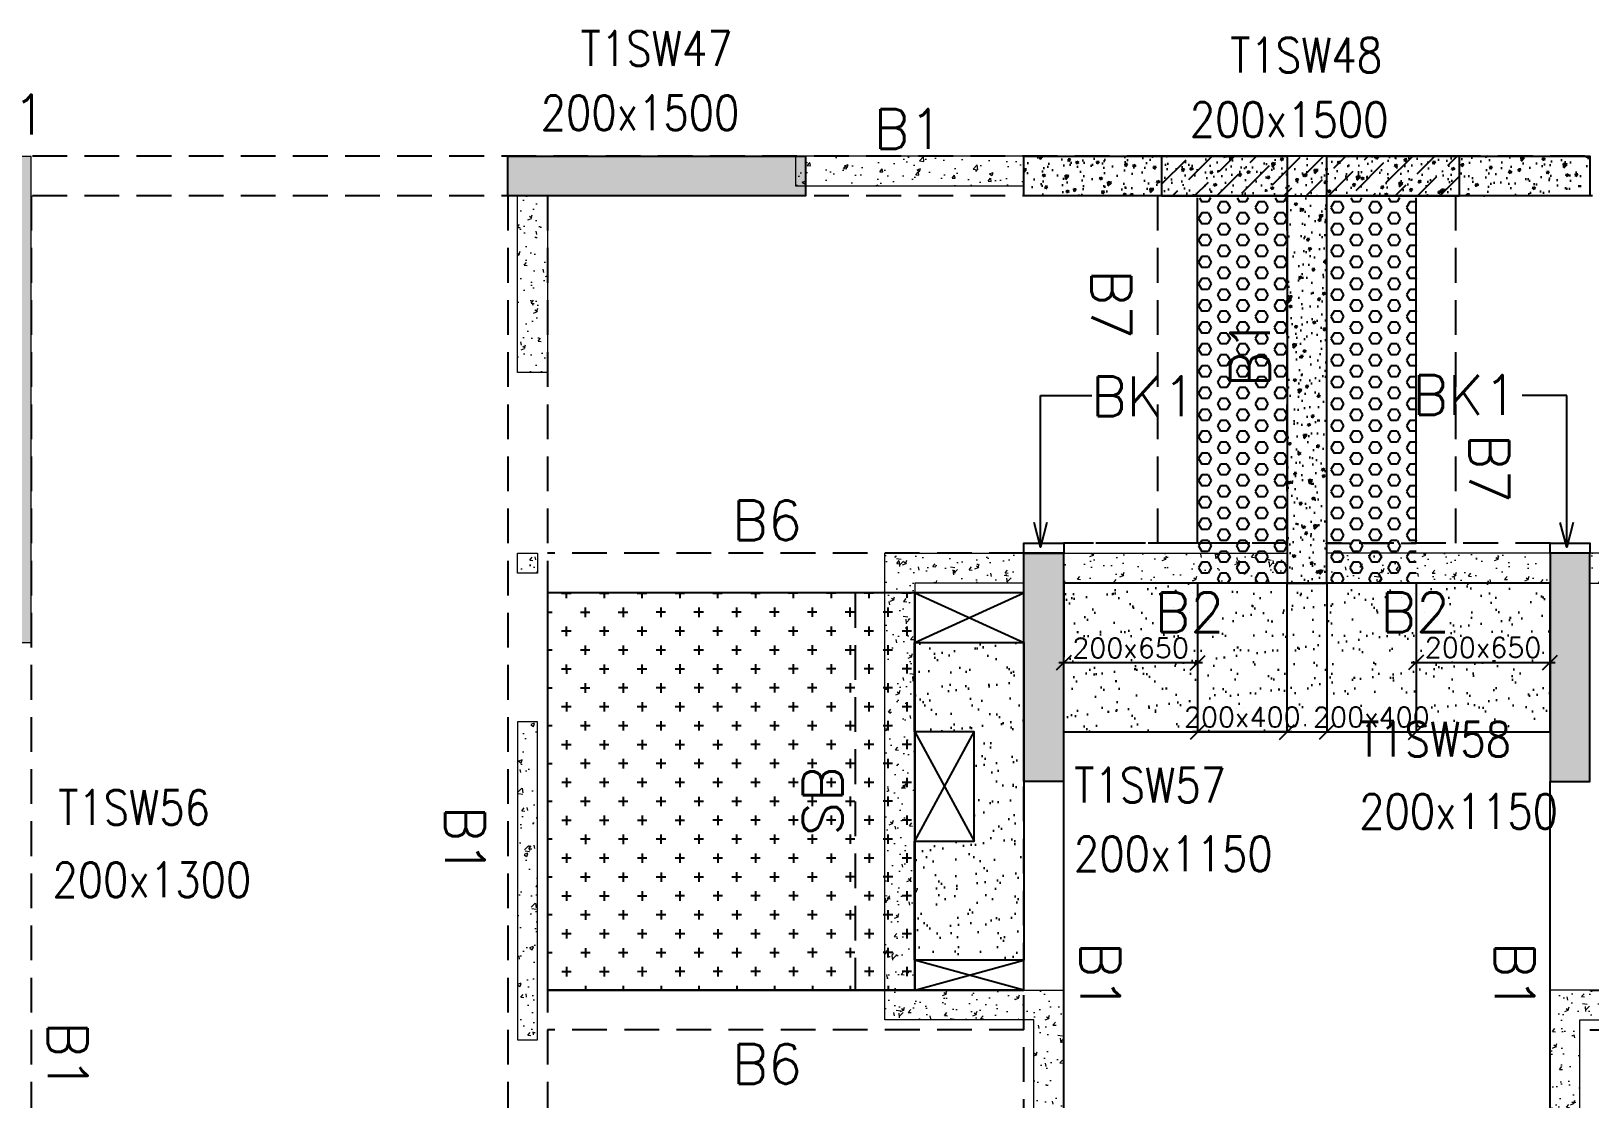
# Model space of a CAD drawing. Header units: millimetres. Extents: x 1078357 to 2594950, y -4969473 to -4636555.
# Drawn here: x 1947776 to 1955626, y -4666901 to -4661524 of the extents above; entities that cross this region are included whole.
import ezdxf

# ---------------------------------------------------------------- set-up
doc = ezdxf.new("R2010")
doc.units = ezdxf.units.MM
doc.header["$PDMODE"] = 35
for name, pattern in [('CONTINOUS', [0]), ('HIDDEN', [0.375, 0.25, -0.125]), ('New Retail block$0$CONTINOUS', [0])]:
    doc.linetypes.add(name, pattern=pattern)
doc.layers.get('0').update_dxf_attribs({"lineweight": 0})
doc.layers.get('Defpoints').update_dxf_attribs({"lineweight": 0})
for name, color, linetype, lineweight in [('A-_ANOTDIMA_D-', 6, 'Continuous', 13), ('COL. NO.', 30, 'Continuous', 25), ('COL. SIZE', 7, 'Continuous', 25), ('DIM', 9, 'Continuous', 25), ('HATCH', 8, 'Continuous', 30), ('RCC UPSTAND', 43, 'Continuous', 30), ('S-NON STR RCC WALL', 8, 'Continuous', 0)]:
    doc.layers.add(name, color=color, linetype=linetype, lineweight=lineweight)
for name, color, linetype in [('B-200x325', 201, 'HIDDEN'), ('B-200x375', 41, 'HIDDEN'), ('B-200x400', 44, 'HIDDEN'), ('B-200x650', 241, 'HIDDEN'), ('B-300xSLAB THK.', 151, 'Continuous'), ('BK1-200x650', 241, 'HIDDEN'), ('DC BEAM NO.', 7, 'Continuous'), ('DROP SLAB', 8, 'Continuous'), ('NON STR. RCC WALL', 6, 'Continuous'), ('S-COLUMN_SHEAR WALL', 1, 'Continuous'), ('S-PROJECTION', 54, 'New Retail block$0$CONTINOUS'), ('SLAB FOLD', 8, 'Continuous'), ('UP TO 10FRS', 30, 'Continuous')]:
    doc.layers.add(name, color=color, linetype=linetype)
doc.styles.add('Roman', font='romans')
doc.styles.add('ROMANS', font='romans.shx', dxfattribs={"width": 0.85})
doc.dimstyles.new('HARESH', dxfattribs={"dimtxt": 150, "dimasz": 75, "dimexe": 0, "dimexo": 0, "dimgap": 25, "dimtad": 1, "dimdec": 0, "dimdsep": 46, "dimtxsty": 'Roman', "dimblk": 'OBLIQUE', "dimcen": 225, "dimdle": 25, "dimclrd": 2, "dimclre": 2, "dimclrt": 7, "dimadec": 8, "dimazin": 1, "dimtfac": 1, "dimtdec": 0, "dimtmove": 0, "dimatfit": 0, "dimfxl": 1, "dimlwd": -1, "dimlwe": -1, "dimarcsym": 0})
pattern_1 = [(50, (-4410069.28, 23210408.14), (182.184669, -15.9390855), [19.05, -209.55]), (355, (-4410069.28, 23210408.14), (-35.2434214, 191.0568452), [15.24, -167.6405842]), (100.4514447, (-4410054.1, 23210406.81), (146.9412471, 175.1177519), [16.1900088, -178.0902446]), (46.1842, (-4410069.28, 23210458.94), (271.0790409, -42.042328), [28.575, -314.325]), (96.6355576, (-4410046.7, 23210455.44), (237.404134, 247.4261246), [24.2850231, -267.1356082]), (351.1841512, (-4410069.28, 23210458.94), (237.404134, 247.4261246), [22.859967, -251.459732]), (21, (-4410043.88, 23210446.24), (151.6143913, -102.2651982), [19.05, -209.55]), (326, (-4410043.88, 23210446.24), (61.8020283, 184.1879661), [15.24, -167.64]), (71.451445, (-4410031.24, 23210437.72), (213.4164193, 81.9227689), [16.1900088, -178.0899376]), (37.5, (-4410069.28, 23210408.14), (3.08860325, 84.55503887), [0, -165.608, 0, -170.18, 0, -168.275]), (7.5, (-4410069.28, 23210408.14), (66.8196625, 100.18057482), [0, -97.028, 0, -161.798, 0, -64.135]), (327.5, (-4410125.92, 23210408.14), (135.59059517, -5.728744), [0, -63.5, 0, -198.12, 0, -262.89]), (317.5, (-4410151.32, 23210408.14), (148.1291814, 25.42649103), [0, -82.55, 0, -131.572, 0, -186.69])]
pattern_2 = [(230, (4491520.72, -7868153.82), (-143.4520365, 12.550427), [15, -165]), (175, (4491520.72, -7868153.82), (27.7502667, -150.438427), [12, -132]), (280.4514445, (4491508.76, -7868152.78), (-115.7017693, -137.887998), [12.7480384, -140.2284224]), (226.1842, (4491520.72, -7868193.82), (-213.448266, 33.103856), [22.5, -247.5]), (276.6356355, (4491502.93, -7868191.06), (-186.932389, -194.82372), [19.122068, -210.342752]), (171.184164, (4491520.72, -7868193.82), (-186.932389, -194.82372), [18, -198]), (201, (4491500.72, -7868183.82), (-119.3814104, 80.523778), [15, -165]), (146, (4491500.72, -7868183.82), (-48.6630664, -145.030009), [12, -132]), (251.4514447, (4491490.77, -7868177.11), (-168.0444753, -64.5062306), [12.748038, -140.2284224]), (217.5, (4491520.72, -7868153.823), (-2.43197106, -66.57877077), [0, -130.4, 0, -134, 0, -132.5]), (187.5, (4491520.72, -7868153.82), (-52.6139075, -78.8823424), [0, -76.4, 0, -127.4, 0, -50.5]), (147.5, (4491565.32, -7868153.823), (-106.7644872, 4.51097435), [0, -50, 0, -156, 0, -207]), (137.5, (4491585.32, -7868153.82), (-116.6372339, -20.0209965), [0, -65, 0, -103.6, 0, -147])]
pattern_3 = [(180, (834801.65, 212820.39), (-7e-15, -54.99261315), [31.75, -63.5]), (300, (834801.65, 212820.39), (47.625, 27.4963066), [31.75, -63.5]), (240, (834769.9, 212820.39), (47.625, -27.4963066), [31.75, -63.5])]

# ---------------------------------------------------------------- blocks, each defined once
blk = doc.blocks.new('_Oblique')
at = {"color": 0, "linetype": 'ByBlock', "lineweight": -2}
blk.add_line((-0.5, -0.5), (0.5, 0.5), dxfattribs=at)
blk = doc.blocks.new('*D1484')
at = {"layer": 'Defpoints', "color": 0, "ltscale": 700, "transparency": 16777216}
for p in [(1953650.9, -4664303.8, 0), (1954101, -4664303.8, 0), (1953650.9, -4665053.8)]:
    blk.add_point(p, dxfattribs=at)
at = {"layer": 'DIM', "color": 2, "ltscale": 700, "transparency": 16777216}
for p, q in [((1953650.9, -4664303.8), (1953650.9, -4665053.8)), ((1954101, -4664303.8), (1954101, -4665053.8)), ((1954126, -4665053.8), (1953625.9, -4665053.8))]:
    blk.add_line(p, q, dxfattribs=at)
at = {"layer": 'DIM', "color": 2, "ltscale": 700, "transparency": 16777216, "xscale": 75, "yscale": 75, "zscale": 75, "rotation": 180}
blk.add_blockref('_Oblique', (1953650.9, -4665053.8), dxfattribs=at)
at = {"layer": 'DIM', "color": 2, "ltscale": 700, "transparency": 16777216, "xscale": 75, "yscale": 75, "zscale": 75}
blk.add_blockref('_Oblique', (1954101, -4665053.8), dxfattribs=at)
at = {"layer": 'DIM', "color": 7, "ltscale": 700, "transparency": 16777216, "insert": (1953875.9, -4664978.8), "char_height": 150, "attachment_point": 5, "style": 'Roman'}
blk.add_mtext('{\\H0.666667x;200x400}', dxfattribs=at)
blk = doc.blocks.new('*D1485')
at = {"layer": 'Defpoints', "color": 0, "ltscale": 700, "transparency": 16777216}
for p in [(1952976.2, -4664303.8, 0), (1953650.9, -4664303.8, 0), (1952976.2, -4664705.9)]:
    blk.add_point(p, dxfattribs=at)
at = {"layer": 'DIM', "color": 2, "ltscale": 700, "transparency": 16777216}
for p, q in [((1952976.2, -4664303.8), (1952976.2, -4664705.9)), ((1953650.9, -4664303.8), (1953650.9, -4664705.9)), ((1953675.9, -4664705.9), (1952951.2, -4664705.9))]:
    blk.add_line(p, q, dxfattribs=at)
at = {"layer": 'DIM', "color": 2, "ltscale": 700, "transparency": 16777216, "xscale": 75, "yscale": 75, "zscale": 75, "rotation": 180}
blk.add_blockref('_Oblique', (1952976.2, -4664705.9), dxfattribs=at)
at = {"layer": 'DIM', "color": 2, "ltscale": 700, "transparency": 16777216, "xscale": 75, "yscale": 75, "zscale": 75}
blk.add_blockref('_Oblique', (1953650.9, -4664705.9), dxfattribs=at)
at = {"layer": 'DIM', "color": 7, "ltscale": 700, "transparency": 16777216, "insert": (1953313.5, -4664630.9), "char_height": 150, "attachment_point": 5, "style": 'Roman'}
blk.add_mtext('{\\H0.666667x;200x650}', dxfattribs=at)
blk = doc.blocks.new('*D1486')
at = {"layer": 'Defpoints', "color": 0, "ltscale": 700, "transparency": 16777216}
for p in [(1954301, -4664303.8, 0), (1954751.1, -4664303.8, 0), (1954751.1, -4665053.8)]:
    blk.add_point(p, dxfattribs=at)
at = {"layer": 'DIM', "color": 2, "ltscale": 700, "transparency": 16777216}
for p, q in [((1954301, -4664303.8), (1954301, -4665053.8)), ((1954751.1, -4664303.8), (1954751.1, -4665053.8)), ((1954276, -4665053.8), (1954776.1, -4665053.8))]:
    blk.add_line(p, q, dxfattribs=at)
at = {"layer": 'DIM', "color": 2, "ltscale": 700, "transparency": 16777216, "xscale": 75, "yscale": 75, "zscale": 75, "rotation": 180}
blk.add_blockref('_Oblique', (1954301, -4665053.8), dxfattribs=at)
at = {"layer": 'DIM', "color": 2, "ltscale": 700, "transparency": 16777216, "xscale": 75, "yscale": 75, "zscale": 75}
blk.add_blockref('_Oblique', (1954751.1, -4665053.8), dxfattribs=at)
at = {"layer": 'DIM', "color": 7, "ltscale": 700, "transparency": 16777216, "insert": (1954526.1, -4664978.8), "char_height": 150, "attachment_point": 5, "style": 'Roman'}
blk.add_mtext('{\\H0.666667x;200x400}', dxfattribs=at)
blk = doc.blocks.new('*D1487')
at = {"layer": 'Defpoints', "color": 0, "ltscale": 700, "transparency": 16777216}
for p in [(1954751.1, -4664303.8, 0), (1955426, -4664303.8, 0), (1955426, -4664703.9)]:
    blk.add_point(p, dxfattribs=at)
at = {"layer": 'DIM', "color": 2, "ltscale": 700, "transparency": 16777216}
for p, q in [((1954751.1, -4664303.8), (1954751.1, -4664703.9)), ((1955426, -4664303.8), (1955426, -4664703.9)), ((1954726.1, -4664703.9), (1955451, -4664703.9))]:
    blk.add_line(p, q, dxfattribs=at)
at = {"layer": 'DIM', "color": 2, "ltscale": 700, "transparency": 16777216, "xscale": 75, "yscale": 75, "zscale": 75, "rotation": 180}
blk.add_blockref('_Oblique', (1954751.1, -4664703.9), dxfattribs=at)
at = {"layer": 'DIM', "color": 2, "ltscale": 700, "transparency": 16777216, "xscale": 75, "yscale": 75, "zscale": 75}
blk.add_blockref('_Oblique', (1955426, -4664703.9), dxfattribs=at)
at = {"layer": 'DIM', "color": 7, "ltscale": 700, "transparency": 16777216, "insert": (1955088.6, -4664628.9), "char_height": 150, "attachment_point": 5, "style": 'Roman'}
blk.add_mtext('{\\H0.666667x;200x650}', dxfattribs=at)
blk = doc.blocks.new('G$CD63B60BD')
at = {"layer": 'COL. NO.', "linetype": 'Continuous', "style": 'ROMANS', "width": 0.85}
for s, p in [('T1SW47', (21217.5, 7404.4, -320.4)), ('T1SW48', (24489.2, 7371.3, -320.4)), ('T1SW58', (25137.9, 3925.7, -320.4)), ('T1SW57', (23703.2, 3694.9, -320.4)), ('T1SW56', (18585.9, 3582.5, -320.4))]:
    blk.add_text(s, height=175, dxfattribs=at).set_placement(p)
at = {"layer": 'COL. SIZE', "linetype": 'Continuous', "style": 'ROMANS', "width": 0.85}
for s, p in [('200x1500', (21016.2, 7080.9, -320.4)), ('200x1500', (24285.2, 7046.4, -320.4)), ('200x1150', (25138.5, 3562.5, -320.4)), ('200x1150', (23701.8, 3348.7, -320.4)), ('200x1300', (18557.4, 3217.6, -320.4))]:
    blk.add_text(s, height=175, dxfattribs=at).set_placement(p)

msp = doc.modelspace()

# ---------------------------------------------------------------- hatches: boundary and pattern name
at = {"layer": 'DROP SLAB'}
h = msp.add_hatch(dxfattribs=at)
h.set_pattern_fill('CROSS', color=8, scale=15, angle=0.03079)
h.set_pattern_definition([(180.03079016, (-10112888.25, 46856656.11), (-95.19879988, -95.30117261), [47.625, -142.875]), (270.03079016, (-10112912.08, 46856679.91), (95.30117261, -95.19879988), [47.625, -142.875])])
h.paths.add_polyline_path([(1952226.2, -4664353.7), (1950376.2, -4664353.7), (1950376.2, -4666353.5), (1952226.2, -4666353.5)])
at = {"layer": 'HATCH'}
h = msp.add_hatch(dxfattribs=at)
h.set_pattern_fill('AR-SAND', color=8, scale=3, angle=179.97015)
h.set_pattern_definition([(37.47015413, (-3105356.46, 18702404.8), (-4.72361136, 146.8264517), [0, -115.824, 0, -129.54, 0, -123.825]), (7.4701541, (-3105356.46, 18702404.8), (134.9689868, 214.9772528), [0, -62.484, 0, -104.394, 0, -40.005]), (327.4701541, (-3105450.19, 18702404.84), (237.2979035, 0.3075449), [0, -38.1, 0, -137.16, 0, -179.07]), (317.4701541, (-3105450.19, 18702404.84), (229.1017424, 66.759465), [0, -19.05, 0, -89.916, 0, -102.87])])
h.paths.add_polyline_path([(1955426.5, -4664303.8), (1952976.5, -4664303.8), (1952976.2, -4665053.8), (1955426.2, -4665053.8)])
h = msp.add_hatch(dxfattribs=at)
h.set_pattern_fill('AR-SAND', color=8, scale=3, angle=179.97015)
h.set_pattern_definition([(37.47015413, (-3105356.55, 18702404.8), (-4.72361136, 146.8264517), [0, -115.824, 0, -129.54, 0, -123.825]), (7.4701541, (-3105356.55, 18702404.8), (134.9689868, 214.9772528), [0, -62.484, 0, -104.394, 0, -40.005]), (327.4701541, (-3105450.27, 18702404.84), (237.2979035, 0.3075449), [0, -38.1, 0, -137.16, 0, -179.07]), (317.4701541, (-3105450.27, 18702404.84), (229.1017424, 66.759465), [0, -19.05, 0, -89.916, 0, -102.87])])
h.paths.add_polyline_path([(1955426.4, -4664303.8), (1952976.4, -4664303.8), (1952976.4, -4664903.8), (1955426.4, -4664903.8)])
h = msp.add_hatch(dxfattribs=at)
h.set_pattern_fill('AR-SAND', color=8, scale=3, angle=359.97015)
h.set_pattern_definition([(37.47015413, (-4239567.65, 23610371.73), (-4.72361136, 146.8264517), [0, -115.824, 0, -129.54, 0, -123.825]), (7.4701541, (-4239567.65, 23610371.73), (134.9689868, 214.9772528), [0, -62.484, 0, -104.394, 0, -40.005]), (327.47015413, (-4239661.37, 23610371.78), (237.29790347, 0.3075449), [0, -38.1, 0, -137.16, 0, -179.07]), (317.4701541, (-4239661.37, 23610371.78), (229.1017424, 66.759465), [0, -19.05, 0, -89.916, 0, -102.87])])
h.paths.add_polyline_path([(1952775.6, -4666203.8), (1952225.6, -4666203.8), (1952225.6, -4665603.8), (1952525.6, -4665603.8), (1952525.6, -4665053.8), (1952225.6, -4665053.8), (1952225.6, -4664603.8), (1952775.6, -4664603.8)])
at = {"layer": 'RCC UPSTAND'}
h = msp.add_hatch(dxfattribs=at)
h.set_pattern_fill('AR-CONC', color=8, scale=20, angle=180)
h.set_pattern_definition(pattern_2)
h.paths.add_polyline_path([(1952776.2, -4662153.8), (1954101.2, -4662153.8), (1954101.2, -4662353.8), (1952776.2, -4662353.8)])
h = msp.add_hatch(dxfattribs=at)
h.set_pattern_fill('AR-CONC', color=8, scale=20, angle=180)
h.set_pattern_definition([(230, (4491520.72, -7868153.82), (-143.4520365, 12.550427), [15, -165]), (175, (4491520.72, -7868153.82), (27.7502667, -150.438427), [12, -132]), (280.4514445, (4491508.76, -7868152.78), (-115.7017693, -137.887998), [12.7480384, -140.2284224]), (226.1842, (4491520.72, -7868193.82), (-213.448266, 33.103856), [22.5, -247.5]), (276.6356355, (4491502.93, -7868191.06), (-186.932389, -194.82372), [19.122068, -210.342752]), (171.184164, (4491520.72, -7868193.82), (-186.932389, -194.82372), [18, -198]), (201, (4491500.72, -7868183.82), (-119.3814104, 80.523778), [15, -165]), (146, (4491500.72, -7868183.82), (-48.6630664, -145.030009), [12, -132]), (251.4514447, (4491490.77, -7868177.11), (-168.0444753, -64.5062306), [12.748038, -140.2284224]), (217.5, (4491520.72, -7868153.823), (-2.43197106, -66.57877077), [0, -130.4, 0, -134, 0, -132.5]), (187.5, (4491520.72, -7868153.82), (-52.6139075, -78.8823424), [0, -76.4, 0, -127.4, 0, -50.5]), (147.5, (4491565.32, -7868153.823), (-106.7644872, 4.51097435), [0, -50, 0, -156, 0, -207]), (137.5, (4491585.32, -7868153.82), (-116.6372339, -20.0209965), [0, -65, 0, -103.6, 0, -147])])
h.paths.add_polyline_path([(1954101.2, -4664303.8), (1954301.2, -4664303.8), (1954301.2, -4662153.8), (1954101.2, -4662153.8)])
h = msp.add_hatch(dxfattribs=at)
h.set_pattern_fill('AR-CONC', color=8, scale=20, angle=180)
h.set_pattern_definition(pattern_2)
h.paths.add_polyline_path([(1954301.2, -4662153.8), (1955626.2, -4662153.8), (1955626.2, -4662353.8), (1954301.2, -4662353.8)])
at = {"layer": 'S-COLUMN_SHEAR WALL', "lineweight": 25}
h = msp.add_hatch(color=1, dxfattribs=at)
h.dxf.hatch_style = 1
h.paths.add_polyline_path([(1950176.2, -4662153.8), (1951676.2, -4662153.8), (1951676.2, -4662353.8), (1950176.2, -4662353.8)])
h = msp.add_hatch(color=1, dxfattribs=at)
h.dxf.hatch_style = 1
h.paths.add_polyline_path([(1952776.2, -4664153.8), (1952976.2, -4664153.8), (1952976.2, -4665303.8), (1952776.2, -4665303.8)])
at = {"layer": 'S-COLUMN_SHEAR WALL', "lineweight": 25, "extrusion": (1.00316e-06, -2.11765e-11, 1)}
h = msp.add_hatch(color=1, dxfattribs=at)
h.dxf.hatch_style = 1
h.paths.add_polyline_path([(1955626.2, -4664153.8), (1955426.2, -4664153.8), (1955426.2, -4665303.8), (1955626.2, -4665303.8)])
at = {"layer": 'S-NON STR RCC WALL', "ltscale": 700}
h = msp.add_hatch(dxfattribs=at)
h.set_pattern_fill('AR-CONC', color=256)
h.set_pattern_definition([(230, (3085012.55, -9517087.44), (-182.184669, 15.9390855), [19.05, -209.55]), (175, (3085012.55, -9517087.44), (35.2434214, -191.056845), [15.24, -167.640584]), (280.4514447, (3084997.36, -9517086.11), (-146.941247, -175.117752), [16.190009, -178.0902446]), (226.1842, (3085012.55, -9517138.24), (-271.079041, 42.042328), [28.575, -314.325]), (276.6355576, (3084989.96, -9517134.74), (-237.404134, -247.426125), [24.285023, -267.135608]), (171.184151, (3085012.55, -9517138.24), (-237.404134, -247.426125), [22.859967, -251.459732]), (201, (3084987.15, -9517125.54), (-151.6143913, 102.265198), [19.05, -209.55]), (146, (3084987.15, -9517125.54), (-61.802028, -184.187966), [15.24, -167.64]), (251.451445, (3084974.51, -9517117.02), (-213.416419, -81.922769), [16.190009, -178.0899376]), (217.5, (3085012.547, -9517087.44), (-3.08860325, -84.5550389), [0, -165.608, 0, -170.18, 0, -168.275]), (187.5, (3085012.55, -9517087.44), (-66.8196625, -100.1805748), [0, -97.028, 0, -161.798, 0, -64.135]), (147.5, (3085069.19, -9517087.44), (-135.5905952, 5.728744), [0, -63.5, 0, -198.12, 0, -262.89]), (137.5, (3085094.59, -9517087.44), (-148.1291814, -25.426491), [0, -82.55, 0, -131.572, 0, -186.69])])
h.paths.add_polyline_path([(1944701.4, -4662303.8), (1943901.4, -4662303.8), (1943901.4, -4662153.8), (1944701.4, -4662153.8)])
h.paths.add_polyline_path([(1943151.4, -4662153.8), (1942701.4, -4662153.8), (1942701.4, -4662303.8), (1943151.4, -4662303.8)])
h.paths.add_polyline_path([(1944351.4, -4663233.8), (1944501.4, -4663233.8), (1944501.4, -4662303.8), (1944351.4, -4662303.8)])
h.paths.add_polyline_path([(1942701.4, -4663383.8), (1944501.4, -4663383.8), (1944501.4, -4663233.8), (1942701.4, -4663233.8)])
h.paths.add_polyline_path([(1947776.4, -4662155.8), (1947576.4, -4662155.8), (1947576.4, -4664603.8), (1947776.4, -4664603.8)])
h.paths.add_polyline_path([(1945901.4, -4662153.8), (1946001.4, -4662153.8), (1946001.4, -4662303.8), (1945901.4, -4662303.8)])
h.paths.add_polyline_path([(1947251.4, -4662153.8), (1947576.4, -4662153.8), (1947576.4, -4662353.8), (1947251.4, -4662353.8)])
h = msp.add_hatch(dxfattribs=at)
h.set_pattern_fill('AR-CONC', color=256)
h.set_pattern_definition([(50, (1914181.2, -4815501.32), (182.18467, -15.93909), [19.05, -209.55]), (355, (1914181.2, -4815501.32), (-35.24342, 191.05685), [15.24, -167.64058]), (100.45144, (1914196.38, -4815502.65), (146.94125, 175.11775), [16.19, -178.09024]), (46.1842, (1914181.2, -4815450.52), (271.07904, -42.04233), [28.575, -314.325]), (96.63556, (1914203.79, -4815454.03), (237.40413, 247.42612), [24.285, -267.1356]), (351.18415, (1914181.2, -4815450.52), (237.40413, 247.4261), [22.85997, -251.45973]), (21, (1914206.6, -4815463.22), (151.61439, -102.2652), [19.05, -209.55]), (326, (1914206.6, -4815463.22), (61.80203, 184.18797), [15.24, -167.64]), (71.45144, (1914219.23, -4815471.75), (213.41642, 81.92277), [16.19, -178.08994]), (37.5, (1914181.195, -4815501.325), (3.088603, 84.55504), [0, -165.608, 0, -170.18, 0, -168.275]), (7.5, (1914181.195, -4815501.325), (66.81966, 100.180575), [0, -97.028, 0, -161.798, 0, -64.135]), (327.5, (1914124.55, -4815501.325), (135.590595, -5.728744), [0, -63.5, 0, -198.12, 0, -262.89]), (317.5, (1914099.15, -4815501.32), (148.12918, 25.42649), [0, -82.55, 0, -131.572, 0, -186.69])])
h.paths.add_polyline_path([(1952776.4, -4662153.8), (1951626.4, -4662153.8), (1951626.4, -4662303.8), (1952776.4, -4662303.8)])
at = {"layer": 'S-NON STR RCC WALL'}
h = msp.add_hatch(dxfattribs=at)
h.set_pattern_fill('AR-CONC', color=256, angle=180)
h.set_pattern_definition([(50, (-5501308.74, 27891137.3), (182.184669, -15.93908554), [19.05, -209.55]), (355, (-5501308.74, 27891137.3), (-35.2434214, 191.0568452), [15.24, -167.6405842]), (100.4514447, (-5501293.56, 27891135.97), (146.9412471, 175.1177519), [16.1900088, -178.0902446]), (46.1842, (-5501308.74, 27891188.1), (271.0790409, -42.042328), [28.575, -314.325]), (96.6355576, (-5501286.15, 27891184.6), (237.404134, 247.4261246), [24.2850231, -267.1356082]), (351.1841512, (-5501308.74, 27891188.1), (237.404134, 247.4261246), [22.859967, -251.459732]), (21, (-5501283.34, 27891175.4), (151.6143913, -102.2651982), [19.05, -209.55]), (326, (-5501283.34, 27891175.4), (61.8020283, 184.1879661), [15.24, -167.64]), (71.451445, (-5501270.7, 27891166.87), (213.4164193, 81.9227689), [16.1900088, -178.0899376]), (37.5, (-5501308.74, 27891137.3), (3.08860325, 84.55503887), [0, -165.608, 0, -170.18, 0, -168.275]), (7.5, (-5501308.74, 27891137.3), (66.8196625, 100.18057482), [0, -97.028, 0, -161.798, 0, -64.135]), (327.5, (-5501365.38, 27891137.3), (135.59059517, -5.72874399), [0, -63.5, 0, -198.12, 0, -262.89]), (317.5, (-5501390.78, 27891137.3), (148.1291814, 25.42649103), [0, -82.55, 0, -131.572, 0, -186.69])])
h.paths.add_polyline_path([(1950226.4, -4662353.8), (1950376.4, -4662353.8), (1950376.4, -4663243.7), (1950226.4, -4663243.7)])
h = msp.add_hatch(dxfattribs=at)
h.set_pattern_fill('AR-CONC', color=256, angle=180)
h.set_pattern_definition([(50, (3047500.94, -9479255.7), (182.184669, -15.9390855), [19.05, -209.55]), (355, (3047500.94, -9479255.7), (-35.2434214, 191.056845), [15.24, -167.640584]), (100.4514447, (3047516.12, -9479257.02), (146.941247, 175.117752), [16.190009, -178.0902446]), (46.1842, (3047500.94, -9479204.9), (271.079041, -42.042328), [28.575, -314.325]), (96.6355576, (3047523.53, -9479208.4), (237.404134, 247.426125), [24.285023, -267.135608]), (351.184151, (3047500.94, -9479204.9), (237.404134, 247.426125), [22.859967, -251.459732]), (21, (3047526.34, -9479217.6), (151.6143913, -102.265198), [19.05, -209.55]), (326, (3047526.34, -9479217.6), (61.802028, 184.187966), [15.24, -167.64]), (71.451445, (3047538.98, -9479226.12), (213.416419, 81.922769), [16.190009, -178.0899376]), (37.5, (3047500.94, -9479255.69), (3.08860325, 84.5550389), [0, -165.608, 0, -170.18, 0, -168.275]), (7.5, (3047500.94, -9479255.69), (66.8196625, 100.1805748), [0, -97.028, 0, -161.798, 0, -64.135]), (327.5, (3047444.3, -9479255.69), (135.5905952, -5.728744), [0, -63.5, 0, -198.12, 0, -262.89]), (317.5, (3047418.9, -9479255.69), (148.1291814, 25.426491), [0, -82.55, 0, -131.572, 0, -186.69])])
h.paths.add_polyline_path([(1950226.4, -4664153.6), (1950326.4, -4664153.6), (1950326.4, -4664253.6), (1950226.4, -4664253.6)])
h = msp.add_hatch(dxfattribs=at)
h.set_pattern_fill('AR-CONC', color=256)
h.set_pattern_definition(pattern_1)
h.paths.add_polyline_path([(1952076.4, -4666503.8), (1952076.4, -4664153.8), (1952776.4, -4664153.8), (1952776.4, -4664303.8), (1952226.4, -4664303.8), (1952226.4, -4666353.8), (1952976.4, -4666353.8), (1952976.4, -4667603.8), (1952826.4, -4667603.8), (1952826.4, -4666503.8)])
h = msp.add_hatch(dxfattribs=at)
h.set_pattern_fill('AR-CONC', color=256)
h.set_pattern_definition(pattern_1)
h.paths.add_polyline_path([(1954101.4, -4664303.8), (1952976.4, -4664303.8), (1952976.4, -4664153.8), (1954101.4, -4664153.8)])
h = msp.add_hatch(dxfattribs=at)
h.set_pattern_fill('AR-CONC', color=256, angle=180)
h.set_pattern_definition(pattern_1)
h.paths.add_polyline_path([(1954301.4, -4664303.8), (1955426.4, -4664303.8), (1955426.4, -4664153.8), (1954301.4, -4664153.8)])
h = msp.add_hatch(dxfattribs=at)
h.set_pattern_fill('AR-CONC', color=256, angle=180)
h.set_pattern_definition(pattern_1)
h.paths.add_polyline_path([(1956326.4, -4666503.8), (1956326.4, -4664153.8), (1955626.4, -4664153.8), (1955626.4, -4664303.8), (1956176.4, -4664303.8), (1956176.4, -4666353.8), (1955426.4, -4666353.8), (1955426.4, -4667603.8), (1955576.4, -4667603.8), (1955576.4, -4666503.8)])
h = msp.add_hatch(dxfattribs=at)
h.set_pattern_fill('AR-CONC', color=256, angle=180)
h.set_pattern_definition([(50, (3047514.16, -9477891.03), (182.184669, -15.9390855), [19.05, -209.55]), (355, (3047514.16, -9477891.03), (-35.2434214, 191.056845), [15.24, -167.640584]), (100.4514447, (3047529.34, -9477892.36), (146.941247, 175.117752), [16.190009, -178.0902446]), (46.1842, (3047514.16, -9477840.23), (271.079041, -42.042328), [28.575, -314.325]), (96.6355576, (3047536.75, -9477843.73), (237.404134, 247.426125), [24.285023, -267.135608]), (351.184151, (3047514.16, -9477840.23), (237.404134, 247.426125), [22.859967, -251.459732]), (21, (3047539.56, -9477852.93), (151.6143913, -102.265198), [19.05, -209.55]), (326, (3047539.56, -9477852.93), (61.802028, 184.187966), [15.24, -167.64]), (71.451445, (3047552.19, -9477861.45), (213.416419, 81.922769), [16.190009, -178.0899376]), (37.5, (3047514.156, -9477891.03), (3.08860325, 84.5550389), [0, -165.608, 0, -170.18, 0, -168.275]), (7.5, (3047514.16, -9477891.03), (66.8196625, 100.1805748), [0, -97.028, 0, -161.798, 0, -64.135]), (327.5, (3047457.514, -9477891.03), (135.5905952, -5.728744), [0, -63.5, 0, -198.12, 0, -262.89]), (317.5, (3047432.11, -9477891.03), (148.1291814, 25.426491), [0, -82.55, 0, -131.572, 0, -186.69])])
h.paths.add_polyline_path([(1950226.4, -4666603.6), (1950326.4, -4666603.6), (1950326.4, -4665003.6), (1950226.4, -4665003.6)])
at = {"layer": 'SLAB FOLD', "ltscale": 1000}
h = msp.add_hatch(dxfattribs=at)
h.set_pattern_fill('HEX', color=8, scale=10, angle=180)
h.set_pattern_definition(pattern_3)
h.paths.add_polyline_path([(1954101.4, -4662364.4), (1953651.4, -4662364.4), (1953651.4, -4664303.7), (1954101.4, -4664303.7)])
h = msp.add_hatch(dxfattribs=at)
h.set_pattern_fill('HEX', color=8, scale=10, angle=180)
h.set_pattern_definition(pattern_3)
h.paths.add_polyline_path([(1954301.7, -4662364.4), (1954751.7, -4662364.4), (1954751.7, -4664303.7), (1954301.7, -4664303.7)])
at = {"layer": 'UP TO 10FRS', "lineweight": 25}
h = msp.add_hatch(dxfattribs=at)
h.set_pattern_fill('ANSI36', color=8, scale=25)
h.set_pattern_definition([(45, (2865720.03, -9350020.79), (42.0949506, 154.3481521), [198.4375, -39.6875, 0, -39.6875])])
h.paths.add_polyline_path([(1954969.8, -4662353.8), (1954969.8, -4662153.8), (1953469.8, -4662153.8), (1953469.8, -4662353.8)])

# ---------------------------------------------------------------- linework, layer by layer
at = {"layer": 'B-200x325', "ltscale": 700}
for p, q in [((1952776, -4664153.7, 0), (1950376.2, -4664153.7, 0)), ((1952776.2, -4666553.5, 0), (1950376.2, -4666553.5, 0)), ((1955626.2, -4666553.5, 0), (1958026.1, -4666553.5, 0))]:
    msp.add_line(p, q, dxfattribs=at)
at = {"layer": 'B-200x325', "linetype": 'Continuous', "ltscale": 700}
for p, q in [((1952776, -4664353.7, 0), (1950376.2, -4664353.7, 0)), ((1952776.2, -4666353.5, 0), (1950376.2, -4666353.5, 0)), ((1955626.2, -4666353.5, 0), (1958026.1, -4666353.5, 0))]:
    msp.add_line(p, q, dxfattribs=at)
at = {"layer": 'B-200x375', "ltscale": 700}
for p, q in [((1953451.1, -4664103.8, 0), (1953451.1, -4662353.8)), ((1954951.3, -4664103.8, 0), (1954951.3, -4662353.8))]:
    msp.add_line(p, q, dxfattribs=at)
at = {"layer": 'B-200x375', "linetype": 'Continuous', "ltscale": 700}
for p, q in [((1953651.1, -4664103.8, 0), (1953651.1, -4662364.4, 0)), ((1954751.3, -4664103.8, 0), (1954751.3, -4662364.4, 0))]:
    msp.add_line(p, q, dxfattribs=at)
at = {"layer": 'B-200x400', "linetype": 'HIDDEN', "ltscale": 500}
for p, q in [((1954101, -4664103.8, 0), (1953650.9, -4664103.8, 0)), ((1954301, -4664103.8, 0), (1954751.1, -4664103.8, 0))]:
    msp.add_line(p, q, dxfattribs=at)
at = {"layer": 'B-200x400', "linetype": 'Continuous', "ltscale": 500}
for p, q in [((1954101, -4664303.8, 0), (1953650.9, -4664303.8, 0)), ((1954751.1, -4664303.8, 0), (1954301, -4664303.8, 0))]:
    msp.add_line(p, q, dxfattribs=at)
at = {"layer": 'B-200x650', "linetype": 'HIDDEN', "ltscale": 700}
for p, q in [((1953469.8, -4662153.8, 0), (1946201.4, -4662153.8, 0)), ((1967151.2, -4662153.8, 0), (1954969.8, -4662153.8, 0)), ((1953469.8, -4662353.8, 0), (1947776.4, -4662353.8, 0)), ((1947776.4, -4662353.8, 0), (1947776.4, -4667603.8, 0)), ((1950176.4, -4662353.8, 0), (1950176.4, -4668803.7, 0)), ((1950376.4, -4662353.8, 0), (1950376.4, -4668803.7, 0)), ((1954101.4, -4664103.8, 0), (1954101.4, -4662353.8, 0)), ((1954301.4, -4664103.8, 0), (1954301.4, -4662353.8, 0)), ((1960626.4, -4662353.8, 0), (1954969.8, -4662353.8, 0)), ((1953651.1, -4664103.6, 0), (1952976.2, -4664103.6, 0)), ((1954101.4, -4664103.8, 0), (1952976.4, -4664103.8, 0)), ((1955426.4, -4664103.8, 0), (1954301.4, -4664103.8, 0)), ((1955426.2, -4664103.7, 0), (1954751.1, -4664103.8, 0)), ((1952776.4, -4667603.8, 0), (1952776.4, -4665303.7, 0))]:
    msp.add_line(p, q, dxfattribs=at)
at = {"layer": 'B-200x650', "linetype": 'Continuous', "ltscale": 700}
msp.add_line((1955426.4, -4664303.8, 0), (1952976.4, -4664303.8, 0), dxfattribs=at)
at = {"layer": 'B-200x650', "linetype": 'CONTINOUS', "ltscale": 700}
for p, q in [((1955426.3, -4664303.7, 0), (1954751.2, -4664303.8, 0)), ((1952976.4, -4667603.8, 0), (1952976.4, -4665303.7, 0)), ((1955426.4, -4667603.8, 0), (1955426.4, -4665303.7, 0))]:
    msp.add_line(p, q, dxfattribs=at)
at = {"layer": 'B-300xSLAB THK.', "linetype": 'HIDDEN', "ltscale": 700}
msp.add_line((1951926.2, -4664353.7, 0), (1951926.2, -4666353.5, 0), dxfattribs=at)
at = {"layer": 'B-300xSLAB THK.', "linetype": 'ByBlock', "ltscale": 700}
msp.add_line((1952226.2, -4664353.7, 0), (1952226.2, -4666353.5, 0), dxfattribs=at)
at = {"layer": 'BK1-200x650', "linetype": 'Continuous', "ltscale": 700, "elevation": 0}
for points in [[(1952976.4, -4664153.8), (1952776.4, -4664153.8), (1952776.4, -4664103.7), (1952976.4, -4664103.7)], [(1955626.5, -4664153.8), (1955426.4, -4664153.8), (1955426.4, -4664103.7), (1955626.5, -4664103.7)]]:
    msp.add_lwpolyline(points, close=True, dxfattribs=at)
at = {"layer": 'DROP SLAB', "color": 3, "linetype": 'CONTINOUS', "ltscale": 500}
for p, q in [((1952226.4, -4664603.7, 0), (1952776.2, -4664353.7, 0)), ((1952226.4, -4664353.7, 0), (1952776.4, -4664603.7, 0)), ((1952226.2, -4665603.8), (1952526.3, -4665053.8)), ((1952226.2, -4665053.8), (1952526.3, -4665603.8)), ((1952775.9, -4666353.7, 0), (1952225.9, -4666203.7, 0)), ((1952226.7, -4666353.5, 0), (1952775.9, -4666203.7, 0))]:
    msp.add_line(p, q, dxfattribs=at)
at = {"layer": 'DROP SLAB', "color": 3, "linetype": 'CONTINOUS', "ltscale": 500, "elevation": 0}
for points in [[(1952226.2, -4664353.7), (1950376.2, -4664353.7), (1950376.2, -4666353.5), (1952226.2, -4666353.5)], [(1952226.4, -4664603.7), (1952776.2, -4664603.7), (1952776.2, -4664353.7), (1952226.4, -4664353.7)], [(1952226.3, -4665603.8), (1952526.3, -4665603.8), (1952526.3, -4665053.8), (1952226.3, -4665053.8)], [(1952225.9, -4666353.5), (1952775.9, -4666353.5), (1952775.9, -4666203.7), (1952225.9, -4666203.7)]]:
    msp.add_lwpolyline(points, close=True, dxfattribs=at)
at = {"layer": 'NON STR. RCC WALL', "elevation": 0}
for points in [[(1952776.2, -4662153.8), (1954101.2, -4662153.8), (1954101.2, -4662353.8), (1952776.2, -4662353.8)], [(1954101.2, -4664303.8), (1954301.2, -4664303.8), (1954301.2, -4662153.8), (1954101.2, -4662153.8)], [(1954301.2, -4662153.8), (1955626.2, -4662153.8), (1955626.2, -4662353.8), (1954301.2, -4662353.8)]]:
    msp.add_lwpolyline(points, close=True, dxfattribs=at)
at = {"layer": 'S-COLUMN_SHEAR WALL', "color": 1, "lineweight": 25, "elevation": 0}
for points in [[(1950176.2, -4662153.8), (1951676.2, -4662153.8), (1951676.2, -4662353.8), (1950176.2, -4662353.8)], [(1952776.2, -4664153.8), (1952976.2, -4664153.8), (1952976.2, -4665303.8), (1952776.2, -4665303.8)]]:
    msp.add_lwpolyline(points, close=True, dxfattribs=at)
at = {"layer": 'S-COLUMN_SHEAR WALL', "color": 1, "lineweight": 25, "extrusion": (1.00316e-06, -2.11765e-11, 1), "elevation": 2}
msp.add_lwpolyline([(1955626.2, -4664153.8), (1955426.2, -4664153.8), (1955426.2, -4665303.8), (1955626.2, -4665303.8)], close=True, dxfattribs=at)
at = {"layer": 'S-NON STR RCC WALL', "elevation": 0}
for points in [[(1947776.4, -4662155.8), (1947576.4, -4662155.8), (1947576.4, -4664603.8), (1947776.4, -4664603.8)], [(1952076.4, -4666503.8), (1952076.4, -4664153.8), (1952776.4, -4664153.8), (1952776.4, -4664303.8), (1952226.4, -4664303.8), (1952226.4, -4666353.8), (1952976.4, -4666353.8), (1952976.4, -4667603.8), (1952826.4, -4667603.8), (1952826.4, -4666503.8)], [(1954101.4, -4664303.8), (1952976.4, -4664303.8), (1952976.4, -4664153.8), (1954101.4, -4664153.8)], [(1954301.4, -4664303.8), (1955426.4, -4664303.8), (1955426.4, -4664153.8), (1954301.4, -4664153.8)], [(1956326.4, -4666503.8), (1956326.4, -4664153.8), (1955626.4, -4664153.8), (1955626.4, -4664303.8), (1956176.4, -4664303.8), (1956176.4, -4666353.8), (1955426.4, -4666353.8), (1955426.4, -4667603.8), (1955576.4, -4667603.8), (1955576.4, -4666503.8)]]:
    msp.add_lwpolyline(points, close=True, dxfattribs=at)
at = {"layer": 'S-NON STR RCC WALL', "ltscale": 700, "elevation": 0}
for points in [[(1952776.4, -4662153.8), (1951626.4, -4662153.8), (1951626.4, -4662303.8), (1952776.4, -4662303.8)], [(1950226.4, -4662353.8), (1950376.4, -4662353.8), (1950376.4, -4663243.7), (1950226.4, -4663243.7)], [(1950226.4, -4664153.6), (1950326.4, -4664153.6), (1950326.4, -4664253.6), (1950226.4, -4664253.6)], [(1950226.4, -4666603.6), (1950326.4, -4666603.6), (1950326.4, -4665003.6), (1950226.4, -4665003.6)]]:
    msp.add_lwpolyline(points, close=True, dxfattribs=at)
at = {"layer": 'S-PROJECTION', "elevation": 0}
msp.add_lwpolyline([(1955426.5, -4664303.8), (1952976.5, -4664303.8), (1952976.2, -4665053.8), (1955426.2, -4665053.8)], close=True, dxfattribs=at)
at = {"layer": 'SLAB FOLD', "color": 8, "ltscale": 1000, "elevation": 0}
msp.add_lwpolyline([(1952775.6, -4666203.8), (1952225.6, -4666203.8), (1952225.6, -4665603.8), (1952525.6, -4665603.8), (1952525.6, -4665053.8), (1952225.6, -4665053.8), (1952225.6, -4664603.8), (1952775.6, -4664603.8), (1952775.6, -4666203.8)], dxfattribs=at)
at = {"layer": 'UP TO 10FRS', "lineweight": 25, "elevation": 0}
msp.add_lwpolyline([(1954969.8, -4662353.8), (1954969.8, -4662153.8), (1953469.8, -4662153.8), (1953469.8, -4662353.8)], close=True, dxfattribs=at)

# ---------------------------------------------------------------- block references
at = {"layer": 'A-_ANOTDIMA_D-', "color": 2, "ltscale": 700}
msp.add_blockref('G$CD63B60BD', (1929326.2, -4669103.8, 0), dxfattribs=at)

# ---------------------------------------------------------------- texts
at = {"layer": 'B-200x325', "linetype": 'Continuous', "ltscale": 700, "style": 'ROMANS'}
for p in [(1951306.7, -4664088.5, -2.7), (1951306.7, -4666825.6, -2.7)]:
    msp.add_text('B6', height=200, rotation=359.99945, dxfattribs=at).set_placement(p)
at = {"layer": 'B-200x375', "linetype": 'Continuous', "ltscale": 700, "style": 'ROMANS'}
for p in [(1953116.2, -4662724.2, -2.7), (1955019.9, -4663551.4, -2.7)]:
    msp.add_text('B7', height=200, rotation=269.99906, dxfattribs=at).set_placement(p)
at = {"layer": 'B-200x650', "linetype": 'HIDDEN', "ltscale": 500, "style": 'ROMANS'}
for rotation, p in [(359.99906, (1947503.5, -4662044.1, -2.7)), (0.00094, (1952019.4, -4662116.6, -2.7)), (269.99906, (1949860.8, -4665425.1, -2.7)), (269.99906, (1953060.3, -4666110, -2.7)), (269.99906, (1955147.4, -4666110, -2.7)), (269.99906, (1947860.3, -4666510.7, -2.7))]:
    msp.add_text('B1', height=200, rotation=rotation, dxfattribs=at).set_placement(p)
at = {"layer": 'B-200x650', "linetype": 'HIDDEN', "ltscale": 700, "style": 'ROMANS'}
msp.add_text('B1', height=200, rotation=89.99906, dxfattribs=at).set_placement((1954015.3, -4663317.6, -2.7))
at = {"layer": 'B-300xSLAB THK.', "linetype": 'Continuous', "ltscale": 700, "style": 'ROMANS'}
msp.add_text('SB', height=200, rotation=90.00094, dxfattribs=at).set_placement((1951862.1, -4665578, -2.7))
at = {"layer": 'BK1-200x650', "linetype": 'Continuous', "ltscale": 700, "style": 'ROMANS'}
for rotation, p in [(0.00094, (1953114.1, -4663463.4, -2.7)), (359.99906, (1954732, -4663456.6, -2.7))]:
    msp.add_text('BK1', height=200, rotation=rotation, dxfattribs=at).set_placement(p)
at = {"layer": 'DC BEAM NO.', "linetype": 'Continuous', "ltscale": 500, "style": 'ROMANS'}
for p in [(1953434.3, -4664550.9, -2.7), (1954571, -4664550.9, -2.7)]:
    msp.add_text('B2', height=200, dxfattribs=at).set_placement(p)

# ---------------------------------------------------------------- dimensions: what is measured, and where the dimension line sits
at = {"layer": 'DIM', "ltscale": 700}
for base, p1, p2, picture, middle in [((1952976.2, -4664705.9, 0), (1953650.9, -4664303.8, 0), (1952976.2, -4664303.8, 0), '*D1485', (1953313.5, -4664630.9, 0)), ((1955426, -4664703.9, 0), (1954751.1, -4664303.8, 0), (1955426, -4664303.8, 0), '*D1487', (1955088.6, -4664628.9, 0))]:
    dim = msp.add_linear_dim(base=base, p1=p1, p2=p2, text='{\\H0.666667x;200x650}', dimstyle='HARESH', override={"dimtxsty": 'Roman', "dimtmove": 1}, dxfattribs=at)
    dim.commit()
    dim.dimension.update_dxf_attribs({"geometry": picture, "text_midpoint": middle})
for base, p1, p2, picture, middle in [((1953650.9, -4665053.8, 0), (1954101, -4664303.8, 0), (1953650.9, -4664303.8, 0), '*D1484', (1953875.9, -4665053.8, 0)), ((1954751.1, -4665053.8, 0), (1954301, -4664303.8, 0), (1954751.1, -4664303.8, 0), '*D1486', (1954526.1, -4665053.8, 0))]:
    dim = msp.add_linear_dim(base=base, p1=p1, p2=p2, text='{\\H0.666667x;200x400}', dimstyle='HARESH', override={"dimtxsty": 'Roman'}, dxfattribs=at)
    dim.commit()
    dim.dimension.update_dxf_attribs({"geometry": picture, "text_midpoint": middle, "dimtype": 160})

# ---------------------------------------------------------------- leaders
at = {"layer": 'BK1-200x650', "linetype": 'Continuous', "ltscale": 700}
for points in [[(1952859.9, -4664123.5, 0), (1952859.9, -4663358.9, 0), (1953118.8, -4663358.9, 0)], [(1955510, -4664123.5, 0), (1955510, -4663358.9, 0), (1955285.6, -4663358.9, 0)]]:
    msp.add_leader(points, dimstyle='HARESH', override={"dimasz": 125, "dimgap": 25, "dimtad": 0, "dimldrblk": 'Open30'}, dxfattribs=at)

doc.saveas('drawing.dxf')
